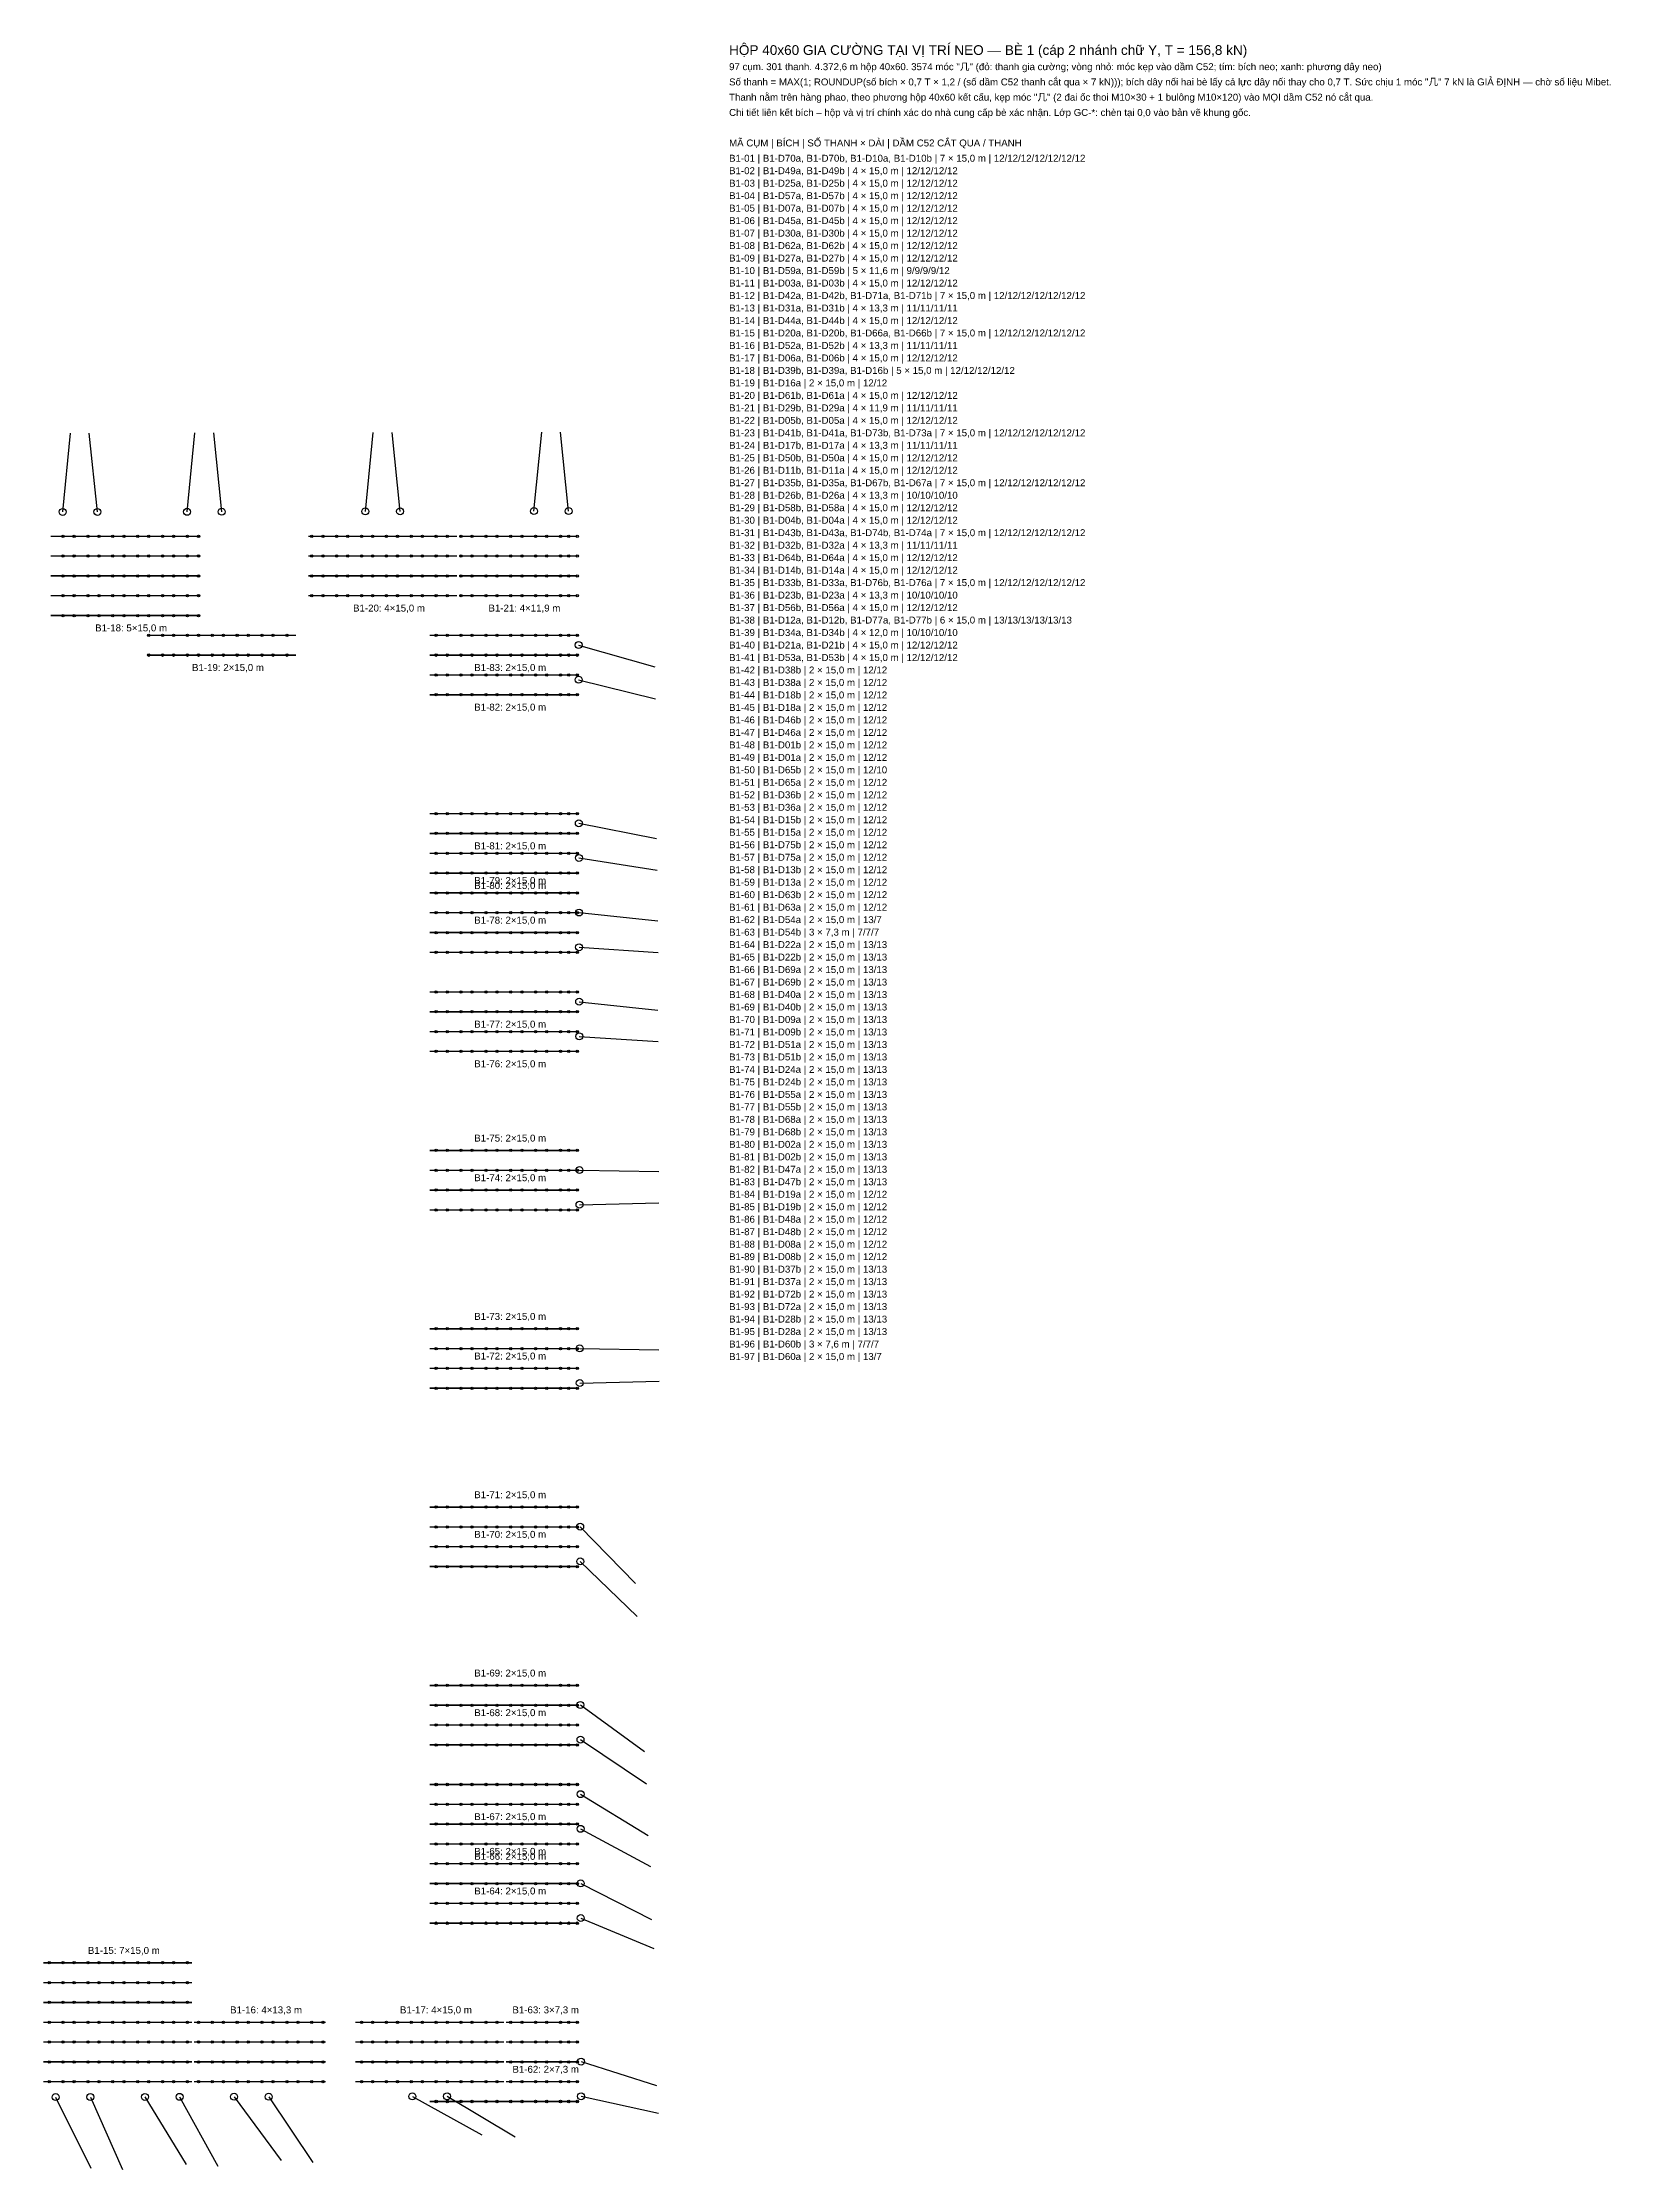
# Model space of a CAD drawing. Header units: millimetres. Extents: x 820511857 to 820986904, y -2251263208 to -2251041334.
# Drawn here: x 820828683 to 820986904, y -2251262513 to -2251047814 of the extents above; entities that cross this region are included whole.
import ezdxf

# ---------------------------------------------------------------- set-up
doc = ezdxf.new("R2010")
doc.units = ezdxf.units.MM
for name, color, linetype in [('GC-BICH NEO', 6, 'Continuous'), ('GC-DAY NEO', 5, 'Continuous'), ('GC-GHI CHU', 2, 'Continuous'), ('GC-HOP 40x60 GIA CUONG', 1, 'Continuous')]:
    doc.layers.add(name, color=color, linetype=linetype)
doc.styles.add('GC_VN', font='arial.ttf')

msp = doc.modelspace()

# ---------------------------------------------------------------- linework, layer by layer
at = {"layer": 'GC-BICH NEO'}
for centre in [(820830715, -2251095197), (820834215, -2251095191), (820843267, -2251095185), (820846767, -2251095179), (820861267, -2251095143), (820864767, -2251095137), (820878270, -2251095113), (820881770, -2251095107), (820882773, -2251108630), (820882779, -2251112130), (820882801, -2251126627), (820882807, -2251130127), (820882820, -2251135634), (820882826, -2251139134), (820882833, -2251144632), (820882840, -2251148132), (820882864, -2251161635), (820882870, -2251165135), (820882891, -2251179632), (820882897, -2251183132), (820882933, -2251197632), (820882939, -2251201132), (820882960, -2251215628), (820882966, -2251219128), (820882974, -2251224627), (820882980, -2251228127), (820882993, -2251233633), (820882999, -2251237133), (820883021, -2251251630), (820830005, -2251255206), (820833505, -2251255200), (820839011, -2251255187), (820842511, -2251255181), (820848010, -2251255173), (820851510, -2251255167), (820866001, -2251255137), (820869501, -2251255131), (820883027, -2251255130)]:
    msp.add_circle(centre, 350, dxfattribs=at)
at = {"layer": 'GC-DAY NEO'}
for p, q in [((820830715, -2251095197), (820831496, -2251087235)), ((820834215, -2251095191), (820833403, -2251087232)), ((820843267, -2251095185), (820844049, -2251087223)), ((820846767, -2251095179), (820845958, -2251087220)), ((820861267, -2251095143), (820862048, -2251087182)), ((820864767, -2251095137), (820863956, -2251087179)), ((820878270, -2251095113), (820879051, -2251087151)), ((820881770, -2251095107), (820880959, -2251087148)), ((820882773, -2251108630), (820890466, -2251110824)), ((820882779, -2251112130), (820890546, -2251114046)), ((820882801, -2251126627), (820890652, -2251128162)), ((820882807, -2251130127), (820890713, -2251131347)), ((820882820, -2251135634), (820890776, -2251136465)), ((820882826, -2251139134), (820890808, -2251139666)), ((820882833, -2251144632), (820890789, -2251145478)), ((820882840, -2251148132), (820890823, -2251148649)), ((820882864, -2251161635), (820890862, -2251161788)), ((820882870, -2251165135), (820890868, -2251164953)), ((820882891, -2251179632), (820890890, -2251179785)), ((820882897, -2251183132), (820890895, -2251182945)), ((820882933, -2251197632), (820888510, -2251203367)), ((820882939, -2251201132), (820888697, -2251206686)), ((820882960, -2251215628), (820889433, -2251220329)), ((820882966, -2251219128), (820889617, -2251223575)), ((820882974, -2251224627), (820889795, -2251228806)), ((820882980, -2251228127), (820890025, -2251231917)), ((820882993, -2251233633), (820890122, -2251237265)), ((820882999, -2251237133), (820890379, -2251240223)), ((820883021, -2251251630), (820890650, -2251254037)), ((820830005, -2251255206), (820833547, -2251262379)), ((820833505, -2251255200), (820836748, -2251262513)), ((820839011, -2251255187), (820843166, -2251262023)), ((820842511, -2251255181), (820846371, -2251262189)), ((820848010, -2251255173), (820852751, -2251261617)), ((820851510, -2251255167), (820855964, -2251261812)), ((820866001, -2251255137), (820873002, -2251259008)), ((820869501, -2251255131), (820876368, -2251259236)), ((820883027, -2251255130), (820890846, -2251256821))]:
    msp.add_line(p, q, dxfattribs=at)
at = {"layer": 'GC-HOP 40x60 GIA CUONG', "const_width": 150}
for points in [[(820829491, -2251097653), (820844491, -2251097653)], [(820855517, -2251097653), (820870517, -2251097653)], [(820870717, -2251097653), (820882646, -2251097653)], [(820829491, -2251099653), (820844491, -2251099653)], [(820855517, -2251099653), (820870517, -2251099653)], [(820870717, -2251099653), (820882646, -2251099653)], [(820829491, -2251101653), (820844491, -2251101653)], [(820855517, -2251101653), (820870517, -2251101653)], [(820870717, -2251101653), (820882646, -2251101653)], [(820829491, -2251103653), (820844491, -2251103653)], [(820855517, -2251103653), (820870517, -2251103653)], [(820870717, -2251103653), (820882646, -2251103653)], [(820829491, -2251105653), (820844491, -2251105653)], [(820839267, -2251107653), (820854267, -2251107653)], [(820867746, -2251107653), (820882746, -2251107653)], [(820839267, -2251109653), (820854267, -2251109653)], [(820867746, -2251109653), (820882746, -2251109653)], [(820867746, -2251111653), (820882746, -2251111653)], [(820867746, -2251113653), (820882746, -2251113653)], [(820867746, -2251125653), (820882746, -2251125653)], [(820867746, -2251127653), (820882746, -2251127653)], [(820867746, -2251129653), (820882746, -2251129653)], [(820867746, -2251131653), (820882746, -2251131653)], [(820867746, -2251133653), (820882746, -2251133653)], [(820867746, -2251135653), (820882746, -2251135653)], [(820867746, -2251137653), (820882746, -2251137653)], [(820867746, -2251139653), (820882746, -2251139653)], [(820867746, -2251143653), (820882746, -2251143653)], [(820867746, -2251145653), (820882746, -2251145653)], [(820867746, -2251147653), (820882746, -2251147653)], [(820867746, -2251149653), (820882746, -2251149653)], [(820867746, -2251159653), (820882746, -2251159653)], [(820867746, -2251161653), (820882746, -2251161653)], [(820867746, -2251163653), (820882746, -2251163653)], [(820867746, -2251165653), (820882746, -2251165653)], [(820867746, -2251177653), (820882746, -2251177653)], [(820867746, -2251179653), (820882746, -2251179653)], [(820867746, -2251181653), (820882746, -2251181653)], [(820867746, -2251183653), (820882746, -2251183653)], [(820867746, -2251195653), (820882746, -2251195653)], [(820867746, -2251197653), (820882746, -2251197653)], [(820867746, -2251199653), (820882746, -2251199653)], [(820867746, -2251201653), (820882746, -2251201653)], [(820867746, -2251213653), (820882746, -2251213653)], [(820867746, -2251215653), (820882746, -2251215653)], [(820867746, -2251217653), (820882746, -2251217653)], [(820867746, -2251219653), (820882746, -2251219653)], [(820867746, -2251223653), (820882746, -2251223653)], [(820867746, -2251225653), (820882746, -2251225653)], [(820867746, -2251227653), (820882746, -2251227653)], [(820867746, -2251229653), (820882746, -2251229653)], [(820867746, -2251231653), (820882746, -2251231653)], [(820867746, -2251233653), (820882746, -2251233653)], [(820867746, -2251235653), (820882746, -2251235653)], [(820867746, -2251237653), (820882746, -2251237653)], [(820828758, -2251241653), (820843758, -2251241653)], [(820828758, -2251243653), (820843758, -2251243653)], [(820828758, -2251245653), (820843758, -2251245653)], [(820828758, -2251247653), (820843758, -2251247653)], [(820843958, -2251247653), (820857260, -2251247653)], [(820860251, -2251247653), (820875251, -2251247653)], [(820875451, -2251247653), (820882746, -2251247653)], [(820828758, -2251249653), (820843758, -2251249653)], [(820843958, -2251249653), (820857260, -2251249653)], [(820860251, -2251249653), (820875251, -2251249653)], [(820875451, -2251249653), (820882746, -2251249653)], [(820828758, -2251251653), (820843758, -2251251653)], [(820828758, -2251253653), (820843758, -2251253653)], [(820843958, -2251251653), (820857260, -2251251653)], [(820843958, -2251253653), (820857260, -2251253653)], [(820860251, -2251251653), (820875251, -2251251653)], [(820860251, -2251253653), (820875251, -2251253653)], [(820875451, -2251251653), (820882746, -2251251653)], [(820875451, -2251253653), (820882746, -2251253653)], [(820867746, -2251255653), (820882746, -2251255653)]]:
    msp.add_lwpolyline(points, dxfattribs=at)
at = {"layer": 'GC-HOP 40x60 GIA CUONG'}
for centre in [(820830752, -2251097653), (820831872, -2251097653), (820833262, -2251097653), (820834382, -2251097653), (820835772, -2251097653), (820836892, -2251097653), (820838282, -2251097653), (820839402, -2251097653), (820840792, -2251097653), (820841912, -2251097653), (820843302, -2251097653), (820844422, -2251097653), (820855852, -2251097653), (820856972, -2251097653), (820858362, -2251097653), (820859482, -2251097653), (820860872, -2251097653), (820861992, -2251097653), (820863382, -2251097653), (820864502, -2251097653), (820865892, -2251097653), (820867012, -2251097653), (820868402, -2251097653), (820869522, -2251097653), (820870912, -2251097653), (820872032, -2251097653), (820873422, -2251097653), (820874542, -2251097653), (820875932, -2251097653), (820877052, -2251097653), (820878442, -2251097653), (820879562, -2251097653), (820880952, -2251097653), (820881781, -2251097653), (820882646, -2251097653), (820830752, -2251099653), (820831872, -2251099653), (820833262, -2251099653), (820834382, -2251099653), (820835772, -2251099653), (820836892, -2251099653), (820838282, -2251099653), (820839402, -2251099653), (820840792, -2251099653), (820841912, -2251099653), (820843302, -2251099653), (820844422, -2251099653), (820855852, -2251099653), (820856972, -2251099653), (820858362, -2251099653), (820859482, -2251099653), (820860872, -2251099653), (820861992, -2251099653), (820863382, -2251099653), (820864502, -2251099653), (820865892, -2251099653), (820867012, -2251099653), (820868402, -2251099653), (820869522, -2251099653), (820870912, -2251099653), (820872032, -2251099653), (820873422, -2251099653), (820874542, -2251099653), (820875932, -2251099653), (820877052, -2251099653), (820878442, -2251099653), (820879562, -2251099653), (820880952, -2251099653), (820881781, -2251099653), (820882646, -2251099653), (820830752, -2251101653), (820831872, -2251101653), (820833262, -2251101653), (820834382, -2251101653), (820835772, -2251101653), (820836892, -2251101653), (820838282, -2251101653), (820839402, -2251101653), (820840792, -2251101653), (820841912, -2251101653), (820843302, -2251101653), (820844422, -2251101653), (820855852, -2251101653), (820856972, -2251101653), (820858362, -2251101653), (820859482, -2251101653), (820860872, -2251101653), (820861992, -2251101653), (820863382, -2251101653), (820864502, -2251101653), (820865892, -2251101653), (820867012, -2251101653), (820868402, -2251101653), (820869522, -2251101653), (820870912, -2251101653), (820872032, -2251101653), (820873422, -2251101653), (820874542, -2251101653), (820875932, -2251101653), (820877052, -2251101653), (820878442, -2251101653), (820879562, -2251101653), (820880952, -2251101653), (820881781, -2251101653), (820882646, -2251101653), (820830752, -2251103653), (820831872, -2251103653), (820833262, -2251103653), (820834382, -2251103653), (820835772, -2251103653), (820836892, -2251103653), (820838282, -2251103653), (820839402, -2251103653), (820840792, -2251103653), (820841912, -2251103653), (820843302, -2251103653), (820844422, -2251103653), (820855852, -2251103653), (820856972, -2251103653), (820858362, -2251103653), (820859482, -2251103653), (820860872, -2251103653), (820861992, -2251103653), (820863382, -2251103653), (820864502, -2251103653), (820865892, -2251103653), (820867012, -2251103653), (820868402, -2251103653), (820869522, -2251103653), (820870912, -2251103653), (820872032, -2251103653), (820873422, -2251103653), (820874542, -2251103653), (820875932, -2251103653), (820877052, -2251103653), (820878442, -2251103653), (820879562, -2251103653), (820880952, -2251103653), (820881781, -2251103653), (820882646, -2251103653), (820830752, -2251105653), (820831872, -2251105653), (820833262, -2251105653), (820834382, -2251105653), (820835772, -2251105653), (820836892, -2251105653), (820838282, -2251105653), (820839402, -2251105653), (820839402, -2251107653), (820840792, -2251105653), (820840792, -2251107653), (820841912, -2251105653), (820841912, -2251107653), (820843302, -2251105653), (820843302, -2251107653), (820844422, -2251105653), (820844422, -2251107653), (820845812, -2251107653), (820846932, -2251107653), (820848322, -2251107653), (820849442, -2251107653), (820850832, -2251107653), (820851952, -2251107653), (820853342, -2251107653), (820868402, -2251107653), (820869522, -2251107653), (820870912, -2251107653), (820872032, -2251107653), (820873422, -2251107653), (820874542, -2251107653), (820875932, -2251107653), (820877052, -2251107653), (820878442, -2251107653), (820879562, -2251107653), (820880952, -2251107653), (820881781, -2251107653), (820882646, -2251107653), (820839402, -2251109653), (820840792, -2251109653), (820841912, -2251109653), (820843302, -2251109653), (820844422, -2251109653), (820845812, -2251109653), (820846932, -2251109653), (820848322, -2251109653), (820849442, -2251109653), (820850832, -2251109653), (820851952, -2251109653), (820853342, -2251109653), (820868402, -2251109653), (820869522, -2251109653), (820870912, -2251109653), (820872032, -2251109653), (820873422, -2251109653), (820874542, -2251109653), (820875932, -2251109653), (820877052, -2251109653), (820878442, -2251109653), (820879562, -2251109653), (820880952, -2251109653), (820881781, -2251109653), (820882646, -2251109653), (820868402, -2251111653), (820869522, -2251111653), (820870912, -2251111653), (820872032, -2251111653), (820873422, -2251111653), (820874542, -2251111653), (820875932, -2251111653), (820877052, -2251111653), (820878442, -2251111653), (820879562, -2251111653), (820880952, -2251111653), (820881781, -2251111653), (820882646, -2251111653), (820868402, -2251113653), (820869522, -2251113653), (820870912, -2251113653), (820872032, -2251113653), (820873422, -2251113653), (820874542, -2251113653), (820875932, -2251113653), (820877052, -2251113653), (820878442, -2251113653), (820879562, -2251113653), (820880952, -2251113653), (820881781, -2251113653), (820882646, -2251113653), (820868402, -2251125653), (820869522, -2251125653), (820870912, -2251125653), (820872032, -2251125653), (820873422, -2251125653), (820874542, -2251125653), (820875932, -2251125653), (820877052, -2251125653), (820878442, -2251125653), (820879562, -2251125653), (820880952, -2251125653), (820881781, -2251125653), (820882646, -2251125653), (820868402, -2251127653), (820869522, -2251127653), (820870912, -2251127653), (820872032, -2251127653), (820873422, -2251127653), (820874542, -2251127653), (820875932, -2251127653), (820877052, -2251127653), (820878442, -2251127653), (820879562, -2251127653), (820880952, -2251127653), (820881781, -2251127653), (820882646, -2251127653), (820868402, -2251129653), (820869522, -2251129653), (820870912, -2251129653), (820872032, -2251129653), (820873422, -2251129653), (820874542, -2251129653), (820875932, -2251129653), (820877052, -2251129653), (820878442, -2251129653), (820879562, -2251129653), (820880952, -2251129653), (820881781, -2251129653), (820882646, -2251129653), (820868402, -2251131653), (820869522, -2251131653), (820870912, -2251131653), (820872032, -2251131653), (820873422, -2251131653), (820874542, -2251131653), (820875932, -2251131653), (820877052, -2251131653), (820878442, -2251131653), (820879562, -2251131653), (820880952, -2251131653), (820881781, -2251131653), (820882646, -2251131653), (820868402, -2251133653), (820869522, -2251133653), (820870912, -2251133653), (820872032, -2251133653), (820873422, -2251133653), (820874542, -2251133653), (820875932, -2251133653), (820877052, -2251133653), (820878442, -2251133653), (820879562, -2251133653), (820880952, -2251133653), (820881781, -2251133653), (820882646, -2251133653), (820868402, -2251135653), (820868402, -2251137653), (820869522, -2251135653), (820869522, -2251137653), (820870912, -2251135653), (820870912, -2251137653), (820872032, -2251135653), (820872032, -2251137653), (820873422, -2251135653), (820873422, -2251137653), (820874542, -2251135653), (820874542, -2251137653), (820875932, -2251135653), (820875932, -2251137653), (820877052, -2251135653), (820877052, -2251137653), (820878442, -2251135653), (820878442, -2251137653), (820879562, -2251135653), (820879562, -2251137653), (820880952, -2251135653), (820880952, -2251137653), (820881781, -2251135653), (820881781, -2251137653), (820882646, -2251135653), (820882646, -2251137653), (820868402, -2251139653), (820869522, -2251139653), (820870912, -2251139653), (820872032, -2251139653), (820873422, -2251139653), (820874542, -2251139653), (820875932, -2251139653), (820877052, -2251139653), (820878442, -2251139653), (820879562, -2251139653), (820880952, -2251139653), (820881781, -2251139653), (820882646, -2251139653), (820868402, -2251143653), (820869522, -2251143653), (820870912, -2251143653), (820872032, -2251143653), (820873422, -2251143653), (820874542, -2251143653), (820875932, -2251143653), (820877052, -2251143653), (820878442, -2251143653), (820879562, -2251143653), (820880952, -2251143653), (820881781, -2251143653), (820882646, -2251143653), (820868402, -2251145653), (820869522, -2251145653), (820870912, -2251145653), (820872032, -2251145653), (820873422, -2251145653), (820874542, -2251145653), (820875932, -2251145653), (820877052, -2251145653), (820878442, -2251145653), (820879562, -2251145653), (820880952, -2251145653), (820881781, -2251145653), (820882646, -2251145653), (820868402, -2251147653), (820869522, -2251147653), (820870912, -2251147653), (820872032, -2251147653), (820873422, -2251147653), (820874542, -2251147653), (820875932, -2251147653), (820877052, -2251147653), (820878442, -2251147653), (820879562, -2251147653), (820880952, -2251147653), (820881781, -2251147653), (820882646, -2251147653), (820868402, -2251149653), (820869522, -2251149653), (820870912, -2251149653), (820872032, -2251149653), (820873422, -2251149653), (820874542, -2251149653), (820875932, -2251149653), (820877052, -2251149653), (820878442, -2251149653), (820879562, -2251149653), (820880952, -2251149653), (820881781, -2251149653), (820882646, -2251149653), (820868402, -2251159653), (820869522, -2251159653), (820870912, -2251159653), (820872032, -2251159653), (820873422, -2251159653), (820874542, -2251159653), (820875932, -2251159653), (820877052, -2251159653), (820878442, -2251159653), (820879562, -2251159653), (820880952, -2251159653), (820881781, -2251159653), (820882646, -2251159653), (820868402, -2251161653), (820869522, -2251161653), (820870912, -2251161653), (820872032, -2251161653), (820873422, -2251161653), (820874542, -2251161653), (820875932, -2251161653), (820877052, -2251161653), (820878442, -2251161653), (820879562, -2251161653), (820880952, -2251161653), (820881781, -2251161653), (820882646, -2251161653), (820868402, -2251163653), (820868402, -2251165653), (820869522, -2251163653), (820869522, -2251165653), (820870912, -2251163653), (820870912, -2251165653), (820872032, -2251163653), (820872032, -2251165653), (820873422, -2251163653), (820873422, -2251165653), (820874542, -2251163653), (820874542, -2251165653), (820875932, -2251163653), (820875932, -2251165653), (820877052, -2251163653), (820877052, -2251165653), (820878442, -2251163653), (820878442, -2251165653), (820879562, -2251163653), (820879562, -2251165653), (820880952, -2251163653), (820880952, -2251165653), (820881781, -2251163653), (820881781, -2251165653), (820882646, -2251163653), (820882646, -2251165653), (820868402, -2251177653), (820869522, -2251177653), (820870912, -2251177653), (820872032, -2251177653), (820873422, -2251177653), (820874542, -2251177653), (820875932, -2251177653), (820877052, -2251177653), (820878442, -2251177653), (820879562, -2251177653), (820880952, -2251177653), (820881781, -2251177653), (820882646, -2251177653), (820868402, -2251179653), (820869522, -2251179653), (820870912, -2251179653), (820872032, -2251179653), (820873422, -2251179653), (820874542, -2251179653), (820875932, -2251179653), (820877052, -2251179653), (820878442, -2251179653), (820879562, -2251179653), (820880952, -2251179653), (820881781, -2251179653), (820882646, -2251179653), (820868402, -2251181653), (820869522, -2251181653), (820870912, -2251181653), (820872032, -2251181653), (820873422, -2251181653), (820874542, -2251181653), (820875932, -2251181653), (820877052, -2251181653), (820878442, -2251181653), (820879562, -2251181653), (820880952, -2251181653), (820881781, -2251181653), (820882646, -2251181653), (820868402, -2251183653), (820869522, -2251183653), (820870912, -2251183653), (820872032, -2251183653), (820873422, -2251183653), (820874542, -2251183653), (820875932, -2251183653), (820877052, -2251183653), (820878442, -2251183653), (820879562, -2251183653), (820880952, -2251183653), (820881781, -2251183653), (820882646, -2251183653), (820868402, -2251195653), (820869522, -2251195653), (820870912, -2251195653), (820872032, -2251195653), (820873422, -2251195653), (820874542, -2251195653), (820875932, -2251195653), (820877052, -2251195653), (820878442, -2251195653), (820879562, -2251195653), (820880952, -2251195653), (820881781, -2251195653), (820882646, -2251195653), (820868402, -2251197653), (820869522, -2251197653), (820870912, -2251197653), (820872032, -2251197653), (820873422, -2251197653), (820874542, -2251197653), (820875932, -2251197653), (820877052, -2251197653), (820878442, -2251197653), (820879562, -2251197653), (820880952, -2251197653), (820881781, -2251197653), (820882646, -2251197653), (820868402, -2251199653), (820869522, -2251199653), (820870912, -2251199653), (820872032, -2251199653), (820873422, -2251199653), (820874542, -2251199653), (820875932, -2251199653), (820877052, -2251199653), (820878442, -2251199653), (820879562, -2251199653), (820880952, -2251199653), (820881781, -2251199653), (820882646, -2251199653), (820868402, -2251201653), (820869522, -2251201653), (820870912, -2251201653), (820872032, -2251201653), (820873422, -2251201653), (820874542, -2251201653), (820875932, -2251201653), (820877052, -2251201653), (820878442, -2251201653), (820879562, -2251201653), (820880952, -2251201653), (820881781, -2251201653), (820882646, -2251201653), (820868402, -2251213653), (820869522, -2251213653), (820870912, -2251213653), (820872032, -2251213653), (820873422, -2251213653), (820874542, -2251213653), (820875932, -2251213653), (820877052, -2251213653), (820878442, -2251213653), (820879562, -2251213653), (820880952, -2251213653), (820881781, -2251213653), (820882646, -2251213653), (820868402, -2251215653), (820869522, -2251215653), (820870912, -2251215653), (820872032, -2251215653), (820873422, -2251215653), (820874542, -2251215653), (820875932, -2251215653), (820877052, -2251215653), (820878442, -2251215653), (820879562, -2251215653), (820880952, -2251215653), (820881781, -2251215653), (820882646, -2251215653), (820868402, -2251217653), (820869522, -2251217653), (820870912, -2251217653), (820872032, -2251217653), (820873422, -2251217653), (820874542, -2251217653), (820875932, -2251217653), (820877052, -2251217653), (820878442, -2251217653), (820879562, -2251217653), (820880952, -2251217653), (820881781, -2251217653), (820882646, -2251217653), (820868402, -2251219653), (820869522, -2251219653), (820870912, -2251219653), (820872032, -2251219653), (820873422, -2251219653), (820874542, -2251219653), (820875932, -2251219653), (820877052, -2251219653), (820878442, -2251219653), (820879562, -2251219653), (820880952, -2251219653), (820881781, -2251219653), (820882646, -2251219653), (820868402, -2251223653), (820869522, -2251223653), (820870912, -2251223653), (820872032, -2251223653), (820873422, -2251223653), (820874542, -2251223653), (820875932, -2251223653), (820877052, -2251223653), (820878442, -2251223653), (820879562, -2251223653), (820880952, -2251223653), (820881781, -2251223653), (820882646, -2251223653), (820868402, -2251225653), (820869522, -2251225653), (820870912, -2251225653), (820872032, -2251225653), (820873422, -2251225653), (820874542, -2251225653), (820875932, -2251225653), (820877052, -2251225653), (820878442, -2251225653), (820879562, -2251225653), (820880952, -2251225653), (820881781, -2251225653), (820882646, -2251225653), (820868402, -2251227653), (820869522, -2251227653), (820870912, -2251227653), (820872032, -2251227653), (820873422, -2251227653), (820874542, -2251227653), (820875932, -2251227653), (820877052, -2251227653), (820878442, -2251227653), (820879562, -2251227653), (820880952, -2251227653), (820881781, -2251227653), (820882646, -2251227653), (820868402, -2251229653), (820869522, -2251229653), (820870912, -2251229653), (820872032, -2251229653), (820873422, -2251229653), (820874542, -2251229653), (820875932, -2251229653), (820877052, -2251229653), (820878442, -2251229653), (820879562, -2251229653), (820880952, -2251229653), (820881781, -2251229653), (820882646, -2251229653), (820868402, -2251231653), (820869522, -2251231653), (820870912, -2251231653), (820872032, -2251231653), (820873422, -2251231653), (820874542, -2251231653), (820875932, -2251231653), (820877052, -2251231653), (820878442, -2251231653), (820879562, -2251231653), (820880952, -2251231653), (820881781, -2251231653), (820882646, -2251231653), (820868402, -2251233653), (820869522, -2251233653), (820870912, -2251233653), (820872032, -2251233653), (820873422, -2251233653), (820874542, -2251233653), (820875932, -2251233653), (820877052, -2251233653), (820878442, -2251233653), (820879562, -2251233653), (820880952, -2251233653), (820881781, -2251233653), (820882646, -2251233653), (820868402, -2251235653), (820869522, -2251235653), (820870912, -2251235653), (820872032, -2251235653), (820873422, -2251235653), (820874542, -2251235653), (820875932, -2251235653), (820877052, -2251235653), (820878442, -2251235653), (820879562, -2251235653), (820880952, -2251235653), (820881781, -2251235653), (820882646, -2251235653), (820868402, -2251237653), (820869522, -2251237653), (820870912, -2251237653), (820872032, -2251237653), (820873422, -2251237653), (820874542, -2251237653), (820875932, -2251237653), (820877052, -2251237653), (820878442, -2251237653), (820879562, -2251237653), (820880952, -2251237653), (820881781, -2251237653), (820882646, -2251237653), (820829362, -2251241653), (820830752, -2251241653), (820831872, -2251241653), (820833262, -2251241653), (820834382, -2251241653), (820835772, -2251241653), (820836892, -2251241653), (820838282, -2251241653), (820839402, -2251241653), (820840792, -2251241653), (820841912, -2251241653), (820843302, -2251241653), (820829362, -2251243653), (820830752, -2251243653), (820831872, -2251243653), (820833262, -2251243653), (820834382, -2251243653), (820835772, -2251243653), (820836892, -2251243653), (820838282, -2251243653), (820839402, -2251243653), (820840792, -2251243653), (820841912, -2251243653), (820843302, -2251243653), (820829362, -2251245653), (820830752, -2251245653), (820831872, -2251245653), (820833262, -2251245653), (820834382, -2251245653), (820835772, -2251245653), (820836892, -2251245653), (820838282, -2251245653), (820839402, -2251245653), (820840792, -2251245653), (820841912, -2251245653), (820843302, -2251245653), (820829362, -2251247653), (820830752, -2251247653), (820831872, -2251247653), (820833262, -2251247653), (820834382, -2251247653), (820835772, -2251247653), (820836892, -2251247653), (820838282, -2251247653), (820839402, -2251247653), (820840792, -2251247653), (820841912, -2251247653), (820843302, -2251247653), (820844422, -2251247653), (820845812, -2251247653), (820846932, -2251247653), (820848322, -2251247653), (820849442, -2251247653), (820850832, -2251247653), (820851952, -2251247653), (820853342, -2251247653), (820854462, -2251247653), (820855852, -2251247653), (820856972, -2251247653), (820860872, -2251247653), (820861992, -2251247653), (820863382, -2251247653), (820864502, -2251247653), (820865892, -2251247653), (820867012, -2251247653), (820868402, -2251247653), (820869522, -2251247653), (820870912, -2251247653), (820872032, -2251247653), (820873422, -2251247653), (820874542, -2251247653), (820875932, -2251247653), (820877052, -2251247653), (820878442, -2251247653), (820879562, -2251247653), (820880952, -2251247653), (820881781, -2251247653), (820882646, -2251247653), (820829362, -2251249653), (820830752, -2251249653), (820831872, -2251249653), (820833262, -2251249653), (820834382, -2251249653), (820835772, -2251249653), (820836892, -2251249653), (820838282, -2251249653), (820839402, -2251249653), (820840792, -2251249653), (820841912, -2251249653), (820843302, -2251249653), (820844422, -2251249653), (820845812, -2251249653), (820846932, -2251249653), (820848322, -2251249653), (820849442, -2251249653), (820850832, -2251249653), (820851952, -2251249653), (820853342, -2251249653), (820854462, -2251249653), (820855852, -2251249653), (820856972, -2251249653), (820860872, -2251249653), (820861992, -2251249653), (820863382, -2251249653), (820864502, -2251249653), (820865892, -2251249653), (820867012, -2251249653), (820868402, -2251249653), (820869522, -2251249653), (820870912, -2251249653), (820872032, -2251249653), (820873422, -2251249653), (820874542, -2251249653), (820875932, -2251249653), (820877052, -2251249653), (820878442, -2251249653), (820879562, -2251249653), (820880952, -2251249653), (820881781, -2251249653), (820882646, -2251249653), (820829362, -2251251653), (820829362, -2251253653), (820830752, -2251251653), (820830752, -2251253653), (820831872, -2251251653), (820831872, -2251253653), (820833262, -2251251653), (820833262, -2251253653), (820834382, -2251251653), (820834382, -2251253653), (820835772, -2251251653), (820835772, -2251253653), (820836892, -2251251653), (820836892, -2251253653), (820838282, -2251251653), (820838282, -2251253653), (820839402, -2251251653), (820839402, -2251253653), (820840792, -2251251653), (820840792, -2251253653), (820841912, -2251251653), (820841912, -2251253653), (820843302, -2251251653), (820843302, -2251253653), (820844422, -2251251653), (820844422, -2251253653), (820845812, -2251251653), (820845812, -2251253653), (820846932, -2251251653), (820846932, -2251253653), (820848322, -2251251653), (820848322, -2251253653), (820849442, -2251251653), (820849442, -2251253653), (820850832, -2251251653), (820850832, -2251253653), (820851952, -2251251653), (820851952, -2251253653), (820853342, -2251251653), (820853342, -2251253653), (820854462, -2251251653), (820854462, -2251253653), (820855852, -2251251653), (820855852, -2251253653), (820856972, -2251251653), (820856972, -2251253653), (820860872, -2251251653), (820860872, -2251253653), (820861992, -2251251653), (820861992, -2251253653), (820863382, -2251251653), (820863382, -2251253653), (820864502, -2251251653), (820864502, -2251253653), (820865892, -2251251653), (820865892, -2251253653), (820867012, -2251251653), (820867012, -2251253653), (820868402, -2251251653), (820868402, -2251253653), (820869522, -2251251653), (820869522, -2251253653), (820870912, -2251251653), (820870912, -2251253653), (820872032, -2251251653), (820872032, -2251253653), (820873422, -2251251653), (820873422, -2251253653), (820874542, -2251251653), (820874542, -2251253653), (820875932, -2251251653), (820875932, -2251253653), (820877052, -2251251653), (820877052, -2251253653), (820878442, -2251251653), (820878442, -2251253653), (820879562, -2251251653), (820879562, -2251253653), (820880952, -2251251653), (820880952, -2251253653), (820881781, -2251251653), (820881781, -2251253653), (820882646, -2251251653), (820882646, -2251253653), (820868402, -2251255653), (820869522, -2251255653), (820870912, -2251255653), (820872032, -2251255653), (820873422, -2251255653), (820874542, -2251255653), (820875932, -2251255653), (820877052, -2251255653), (820878442, -2251255653), (820879562, -2251255653), (820880952, -2251255653), (820881781, -2251255653), (820882646, -2251255653)]:
    msp.add_circle(centre, 120, dxfattribs=at)

# ---------------------------------------------------------------- texts
at = {"layer": 'GC-GHI CHU', "style": 'GC_VN'}
for s, height, p in [('HỘP 40x60 GIA CƯỜNG TẠI VỊ TRÍ NEO — BÈ 1 (cáp 2 nhánh chữ Y, T = 156,8 kN)', 980, (820897962, -2251049062)), ('Số thanh = MAX(1; ROUNDUP(số bích × 0,7 T × 1,2 / (số dầm C52 thanh cắt qua × 7 kN))); bích dây nối hai bè lấy cả lực dây nối thay cho 0,7 T. Sức chịu 1 móc "几" 7 kN là GIẢ ĐỊNH — chờ số liệu Mibet.', 700, (820897962, -2251052142)), ('97 cụm. 301 thanh. 4.372,6 m hộp 40x60. 3574 móc "几" (đỏ: thanh gia cường; vòng nhỏ: móc kẹp vào dầm C52; tím: bích neo; xanh: phương dây neo)', 700, (820897962, -2251050602)), ('Thanh nằm trên hàng phao, theo phương hộp 40x60 kết cấu, kẹp móc "几" (2 đai ốc thoi M10×30 + 1 bulông M10×120) vào MỌI dầm C52 nó cắt qua.', 700, (820897962, -2251053682)), ('Chi tiết liên kết bích – hộp và vị trí chính xác do nhà cung cấp bè xác nhận. Lớp GC-*: chèn tại 0,0 vào bản vẽ khung gốc.', 700, (820897962, -2251055222)), ('MÃ CỤM | BÍCH | SỐ THANH × DÀI | DẦM C52 CẮT QUA / THANH', 700, (820897962, -2251058302)), ('B1-01 | B1-D70a, B1-D70b, B1-D10a, B1-D10b | 7 × 15,0 m | 12/12/12/12/12/12/12', 700, (820897962, -2251059842)), ('B1-02 | B1-D49a, B1-D49b | 4 × 15,0 m | 12/12/12/12', 700, (820897962, -2251061102)), ('B1-03 | B1-D25a, B1-D25b | 4 × 15,0 m | 12/12/12/12', 700, (820897962, -2251062362)), ('B1-04 | B1-D57a, B1-D57b | 4 × 15,0 m | 12/12/12/12', 700, (820897962, -2251063622)), ('B1-05 | B1-D07a, B1-D07b | 4 × 15,0 m | 12/12/12/12', 700, (820897962, -2251064882)), ('B1-06 | B1-D45a, B1-D45b | 4 × 15,0 m | 12/12/12/12', 700, (820897962, -2251066142)), ('B1-07 | B1-D30a, B1-D30b | 4 × 15,0 m | 12/12/12/12', 700, (820897962, -2251067402)), ('B1-08 | B1-D62a, B1-D62b | 4 × 15,0 m | 12/12/12/12', 700, (820897962, -2251068662)), ('B1-09 | B1-D27a, B1-D27b | 4 × 15,0 m | 12/12/12/12', 700, (820897962, -2251069922)), ('B1-10 | B1-D59a, B1-D59b | 5 × 11,6 m | 9/9/9/9/12', 700, (820897962, -2251071182)), ('B1-11 | B1-D03a, B1-D03b | 4 × 15,0 m | 12/12/12/12', 700, (820897962, -2251072442)), ('B1-12 | B1-D42a, B1-D42b, B1-D71a, B1-D71b | 7 × 15,0 m | 12/12/12/12/12/12/12', 700, (820897962, -2251073702)), ('B1-13 | B1-D31a, B1-D31b | 4 × 13,3 m | 11/11/11/11', 700, (820897962, -2251074962)), ('B1-14 | B1-D44a, B1-D44b | 4 × 15,0 m | 12/12/12/12', 700, (820897962, -2251076222)), ('B1-15 | B1-D20a, B1-D20b, B1-D66a, B1-D66b | 7 × 15,0 m | 12/12/12/12/12/12/12', 700, (820897962, -2251077482)), ('B1-16 | B1-D52a, B1-D52b | 4 × 13,3 m | 11/11/11/11', 700, (820897962, -2251078742)), ('B1-17 | B1-D06a, B1-D06b | 4 × 15,0 m | 12/12/12/12', 700, (820897962, -2251080002)), ('B1-18 | B1-D39b, B1-D39a, B1-D16b | 5 × 15,0 m | 12/12/12/12/12', 700, (820897962, -2251081262)), ('B1-19 | B1-D16a | 2 × 15,0 m | 12/12', 700, (820897962, -2251082522)), ('B1-20 | B1-D61b, B1-D61a | 4 × 15,0 m | 12/12/12/12', 700, (820897962, -2251083782)), ('B1-21 | B1-D29b, B1-D29a | 4 × 11,9 m | 11/11/11/11', 700, (820897962, -2251085042)), ('B1-22 | B1-D05b, B1-D05a | 4 × 15,0 m | 12/12/12/12', 700, (820897962, -2251086302)), ('B1-23 | B1-D41b, B1-D41a, B1-D73b, B1-D73a | 7 × 15,0 m | 12/12/12/12/12/12/12', 700, (820897962, -2251087562)), ('B1-24 | B1-D17b, B1-D17a | 4 × 13,3 m | 11/11/11/11', 700, (820897962, -2251088822)), ('B1-25 | B1-D50b, B1-D50a | 4 × 15,0 m | 12/12/12/12', 700, (820897962, -2251090082)), ('B1-26 | B1-D11b, B1-D11a | 4 × 15,0 m | 12/12/12/12', 700, (820897962, -2251091342)), ('B1-27 | B1-D35b, B1-D35a, B1-D67b, B1-D67a | 7 × 15,0 m | 12/12/12/12/12/12/12', 700, (820897962, -2251092602)), ('B1-28 | B1-D26b, B1-D26a | 4 × 13,3 m | 10/10/10/10', 700, (820897962, -2251093862)), ('B1-29 | B1-D58b, B1-D58a | 4 × 15,0 m | 12/12/12/12', 700, (820897962, -2251095122)), ('B1-30 | B1-D04b, B1-D04a | 4 × 15,0 m | 12/12/12/12', 700, (820897962, -2251096382)), ('B1-31 | B1-D43b, B1-D43a, B1-D74b, B1-D74a | 7 × 15,0 m | 12/12/12/12/12/12/12', 700, (820897962, -2251097642)), ('B1-32 | B1-D32b, B1-D32a | 4 × 13,3 m | 11/11/11/11', 700, (820897962, -2251098902)), ('B1-33 | B1-D64b, B1-D64a | 4 × 15,0 m | 12/12/12/12', 700, (820897962, -2251100162)), ('B1-34 | B1-D14b, B1-D14a | 4 × 15,0 m | 12/12/12/12', 700, (820897962, -2251101422)), ('B1-35 | B1-D33b, B1-D33a, B1-D76b, B1-D76a | 7 × 15,0 m | 12/12/12/12/12/12/12', 700, (820897962, -2251102682)), ('B1-36 | B1-D23b, B1-D23a | 4 × 13,3 m | 10/10/10/10', 700, (820897962, -2251103942)), ('B1-20: 4×15,0 m', 700, (820860017, -2251105253)), ('B1-21: 4×11,9 m', 700, (820873681, -2251105253)), ('B1-37 | B1-D56b, B1-D56a | 4 × 15,0 m | 12/12/12/12', 700, (820897962, -2251105202)), ('B1-18: 5×15,0 m', 700, (820833991, -2251107253)), ('B1-38 | B1-D12a, B1-D12b, B1-D77a, B1-D77b | 6 × 15,0 m | 13/13/13/13/13/13', 700, (820897962, -2251106462)), ('B1-39 | B1-D34a, B1-D34b | 4 × 12,0 m | 10/10/10/10', 700, (820897962, -2251107722)), ('B1-40 | B1-D21a, B1-D21b | 4 × 15,0 m | 12/12/12/12', 700, (820897962, -2251108982)), ('B1-41 | B1-D53a, B1-D53b | 4 × 15,0 m | 12/12/12/12', 700, (820897962, -2251110242)), ('B1-19: 2×15,0 m', 700, (820843767, -2251111253)), ('B1-83: 2×15,0 m', 700, (820872246, -2251111253)), ('B1-42 | B1-D38b | 2 × 15,0 m | 12/12', 700, (820897962, -2251111502)), ('B1-43 | B1-D38a | 2 × 15,0 m | 12/12', 700, (820897962, -2251112762)), ('B1-44 | B1-D18b | 2 × 15,0 m | 12/12', 700, (820897962, -2251114022)), ('B1-82: 2×15,0 m', 700, (820872246, -2251115253)), ('B1-45 | B1-D18a | 2 × 15,0 m | 12/12', 700, (820897962, -2251115282)), ('B1-46 | B1-D46b | 2 × 15,0 m | 12/12', 700, (820897962, -2251116542)), ('B1-47 | B1-D46a | 2 × 15,0 m | 12/12', 700, (820897962, -2251117802)), ('B1-48 | B1-D01b | 2 × 15,0 m | 12/12', 700, (820897962, -2251119062)), ('B1-49 | B1-D01a | 2 × 15,0 m | 12/12', 700, (820897962, -2251120322)), ('B1-50 | B1-D65b | 2 × 15,0 m | 12/10', 700, (820897962, -2251121582)), ('B1-51 | B1-D65a | 2 × 15,0 m | 12/12', 700, (820897962, -2251122842)), ('B1-52 | B1-D36b | 2 × 15,0 m | 12/12', 700, (820897962, -2251124102)), ('B1-53 | B1-D36a | 2 × 15,0 m | 12/12', 700, (820897962, -2251125362)), ('B1-54 | B1-D15b | 2 × 15,0 m | 12/12', 700, (820897962, -2251126622)), ('B1-81: 2×15,0 m', 700, (820872246, -2251129253)), ('B1-55 | B1-D15a | 2 × 15,0 m | 12/12', 700, (820897962, -2251127882)), ('B1-56 | B1-D75b | 2 × 15,0 m | 12/12', 700, (820897962, -2251129142)), ('B1-57 | B1-D75a | 2 × 15,0 m | 12/12', 700, (820897962, -2251130402)), ('B1-58 | B1-D13b | 2 × 15,0 m | 12/12', 700, (820897962, -2251131662)), ('B1-79: 2×15,0 m', 700, (820872246, -2251132753)), ('B1-80: 2×15,0 m', 700, (820872246, -2251133253)), ('B1-59 | B1-D13a | 2 × 15,0 m | 12/12', 700, (820897962, -2251132922)), ('B1-60 | B1-D63b | 2 × 15,0 m | 12/12', 700, (820897962, -2251134182)), ('B1-61 | B1-D63a | 2 × 15,0 m | 12/12', 700, (820897962, -2251135442)), ('B1-78: 2×15,0 m', 700, (820872246, -2251136753)), ('B1-62 | B1-D54a | 2 × 15,0 m | 13/7', 700, (820897962, -2251136702)), ('B1-63 | B1-D54b | 3 × 7,3 m | 7/7/7', 700, (820897962, -2251137962)), ('B1-64 | B1-D22a | 2 × 15,0 m | 13/13', 700, (820897962, -2251139222)), ('B1-65 | B1-D22b | 2 × 15,0 m | 13/13', 700, (820897962, -2251140482)), ('B1-66 | B1-D69a | 2 × 15,0 m | 13/13', 700, (820897962, -2251141742)), ('B1-67 | B1-D69b | 2 × 15,0 m | 13/13', 700, (820897962, -2251143002)), ('B1-68 | B1-D40a | 2 × 15,0 m | 13/13', 700, (820897962, -2251144262)), ('B1-69 | B1-D40b | 2 × 15,0 m | 13/13', 700, (820897962, -2251145522)), ('B1-70 | B1-D09a | 2 × 15,0 m | 13/13', 700, (820897962, -2251146782)), ('B1-77: 2×15,0 m', 700, (820872246, -2251147253)), ('B1-71 | B1-D09b | 2 × 15,0 m | 13/13', 700, (820897962, -2251148042)), ('B1-76: 2×15,0 m', 700, (820872246, -2251151253)), ('B1-72 | B1-D51a | 2 × 15,0 m | 13/13', 700, (820897962, -2251149302)), ('B1-73 | B1-D51b | 2 × 15,0 m | 13/13', 700, (820897962, -2251150562)), ('B1-74 | B1-D24a | 2 × 15,0 m | 13/13', 700, (820897962, -2251151822)), ('B1-75 | B1-D24b | 2 × 15,0 m | 13/13', 700, (820897962, -2251153082)), ('B1-76 | B1-D55a | 2 × 15,0 m | 13/13', 700, (820897962, -2251154342)), ('B1-77 | B1-D55b | 2 × 15,0 m | 13/13', 700, (820897962, -2251155602)), ('B1-78 | B1-D68a | 2 × 15,0 m | 13/13', 700, (820897962, -2251156862)), ('B1-75: 2×15,0 m', 700, (820872246, -2251158753)), ('B1-79 | B1-D68b | 2 × 15,0 m | 13/13', 700, (820897962, -2251158122)), ('B1-80 | B1-D02a | 2 × 15,0 m | 13/13', 700, (820897962, -2251159382)), ('B1-81 | B1-D02b | 2 × 15,0 m | 13/13', 700, (820897962, -2251160642)), ('B1-82 | B1-D47a | 2 × 15,0 m | 13/13', 700, (820897962, -2251161902)), ('B1-74: 2×15,0 m', 700, (820872246, -2251162753)), ('B1-83 | B1-D47b | 2 × 15,0 m | 13/13', 700, (820897962, -2251163162)), ('B1-84 | B1-D19a | 2 × 15,0 m | 12/12', 700, (820897962, -2251164422)), ('B1-85 | B1-D19b | 2 × 15,0 m | 12/12', 700, (820897962, -2251165682)), ('B1-86 | B1-D48a | 2 × 15,0 m | 12/12', 700, (820897962, -2251166942)), ('B1-87 | B1-D48b | 2 × 15,0 m | 12/12', 700, (820897962, -2251168202)), ('B1-88 | B1-D08a | 2 × 15,0 m | 12/12', 700, (820897962, -2251169462)), ('B1-89 | B1-D08b | 2 × 15,0 m | 12/12', 700, (820897962, -2251170722)), ('B1-90 | B1-D37b | 2 × 15,0 m | 13/13', 700, (820897962, -2251171982)), ('B1-91 | B1-D37a | 2 × 15,0 m | 13/13', 700, (820897962, -2251173242)), ('B1-92 | B1-D72b | 2 × 15,0 m | 13/13', 700, (820897962, -2251174502)), ('B1-73: 2×15,0 m', 700, (820872246, -2251176753)), ('B1-93 | B1-D72a | 2 × 15,0 m | 13/13', 700, (820897962, -2251175762)), ('B1-94 | B1-D28b | 2 × 15,0 m | 13/13', 700, (820897962, -2251177022)), ('B1-95 | B1-D28a | 2 × 15,0 m | 13/13', 700, (820897962, -2251178282)), ('B1-72: 2×15,0 m', 700, (820872246, -2251180753)), ('B1-96 | B1-D60b | 3 × 7,6 m | 7/7/7', 700, (820897962, -2251179542)), ('B1-97 | B1-D60a | 2 × 15,0 m | 13/7', 700, (820897962, -2251180802)), ('B1-71: 2×15,0 m', 700, (820872246, -2251194753)), ('B1-70: 2×15,0 m', 700, (820872246, -2251198753)), ('B1-69: 2×15,0 m', 700, (820872246, -2251212753)), ('B1-68: 2×15,0 m', 700, (820872246, -2251216753)), ('B1-67: 2×15,0 m', 700, (820872246, -2251227253)), ('B1-65: 2×15,0 m', 700, (820872246, -2251230753)), ('B1-66: 2×15,0 m', 700, (820872246, -2251231253)), ('B1-64: 2×15,0 m', 700, (820872246, -2251234753)), ('B1-15: 7×15,0 m', 700, (820833258, -2251240753)), ('B1-16: 4×13,3 m', 700, (820847609, -2251246753)), ('B1-17: 4×15,0 m', 700, (820864751, -2251246753)), ('B1-63: 3×7,3 m', 700, (820876098, -2251246753)), ('B1-62: 2×7,3 m', 700, (820876098, -2251252753))]:
    msp.add_text(s, height=height, dxfattribs=at).set_placement(p)

doc.saveas('drawing.dxf')
